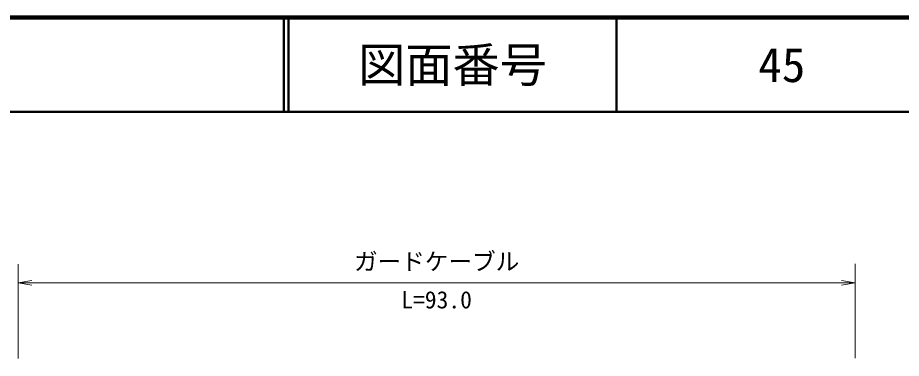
# Model space of a CAD drawing. Units: millimetres, scale not verified. Extents: x 40000 to 680000, y 20000 to 380000.
# Drawn here: x 480578 to 574154, y 343880 to 380000 of the extents above; entities that cross this region are included whole.
import ezdxf
from ezdxf.enums import TextEntityAlignment as Align

# ---------------------------------------------------------------- set-up
doc = ezdxf.new("R2010")
doc.units = ezdxf.units.MM
doc.header["$LTSCALE"] = 1000
for name, color, linetype, lineweight in [('M-STR-STRC', 7, 'Continuous', 13), ('M-TTL', 2, 'Continuous', 140), ('M-TTL-LINE', 7, 'Continuous', 50)]:
    doc.layers.add(name, color=color, linetype=linetype, lineweight=lineweight)
doc.layers.add('M-TTL-TXT', color=7, linetype='Continuous')
doc.styles.add('ＭＳ ゴシック', font='')
doc.styles.get('ＭＳ ゴシック').set_extended_font_data('MS Gothic')

# ---------------------------------------------------------------- blocks, each defined once
blk = doc.blocks.new('open_arrow')
at = {"color": 0, "linetype": 'Continuous', "lineweight": -2}
blk.add_lwpolyline([(7.5, 1.25), (0, 0), (7.5, -1.25)], dxfattribs=at)

msp = doc.modelspace()

# ---------------------------------------------------------------- linework, layer by layer
at = {"layer": 'M-STR-STRC'}
for p, q in [((480622, 343880), (480621, 353880)), ((569275, 343889), (569274, 353889)), ((480622, 351880), (569274, 351889))]:
    msp.add_line(p, q, dxfattribs=at)
at = {"layer": 'M-TTL'}
msp.add_line((680000, 380000), (40000, 380000), dxfattribs=at)
at = {"layer": 'M-TTL-LINE'}
for p, q in [((508747, 380000), (508747, 370000)), ((509247, 380000), (509247, 370000)), ((543997, 380000), (543997, 370000)), ((40000, 370000), (680000, 370000))]:
    msp.add_line(p, q, dxfattribs=at)

# ---------------------------------------------------------------- block references
at = {"layer": 'M-STR-STRC', "xscale": 193, "yscale": 193}
msp.add_blockref('open_arrow', (480622, 351880), dxfattribs=at)
at = {"layer": 'M-STR-STRC', "xscale": 193, "yscale": 193, "rotation": 180}
msp.add_blockref('open_arrow', (569274, 351889), dxfattribs=at)

# ---------------------------------------------------------------- texts
at = {"layer": 'M-STR-STRC', "style": 'ＭＳ ゴシック'}
for s, p in [('ガードケーブル', (516198, 352680)), ('L=93.0', (521198, 348621))]:
    msp.add_text(s, height=1833, rotation=0.006, dxfattribs=at).set_placement(p, align=Align.BOTTOM_LEFT)
at = {"layer": 'M-TTL-TXT', "style": 'ＭＳ ゴシック'}
for s, p in [('図面番号', (526622, 375000)), ('45', (561497, 375000))]:
    msp.add_text(s, height=3666, dxfattribs=at).set_placement(p, align=Align.MIDDLE_CENTER)

doc.saveas('drawing.dxf')
